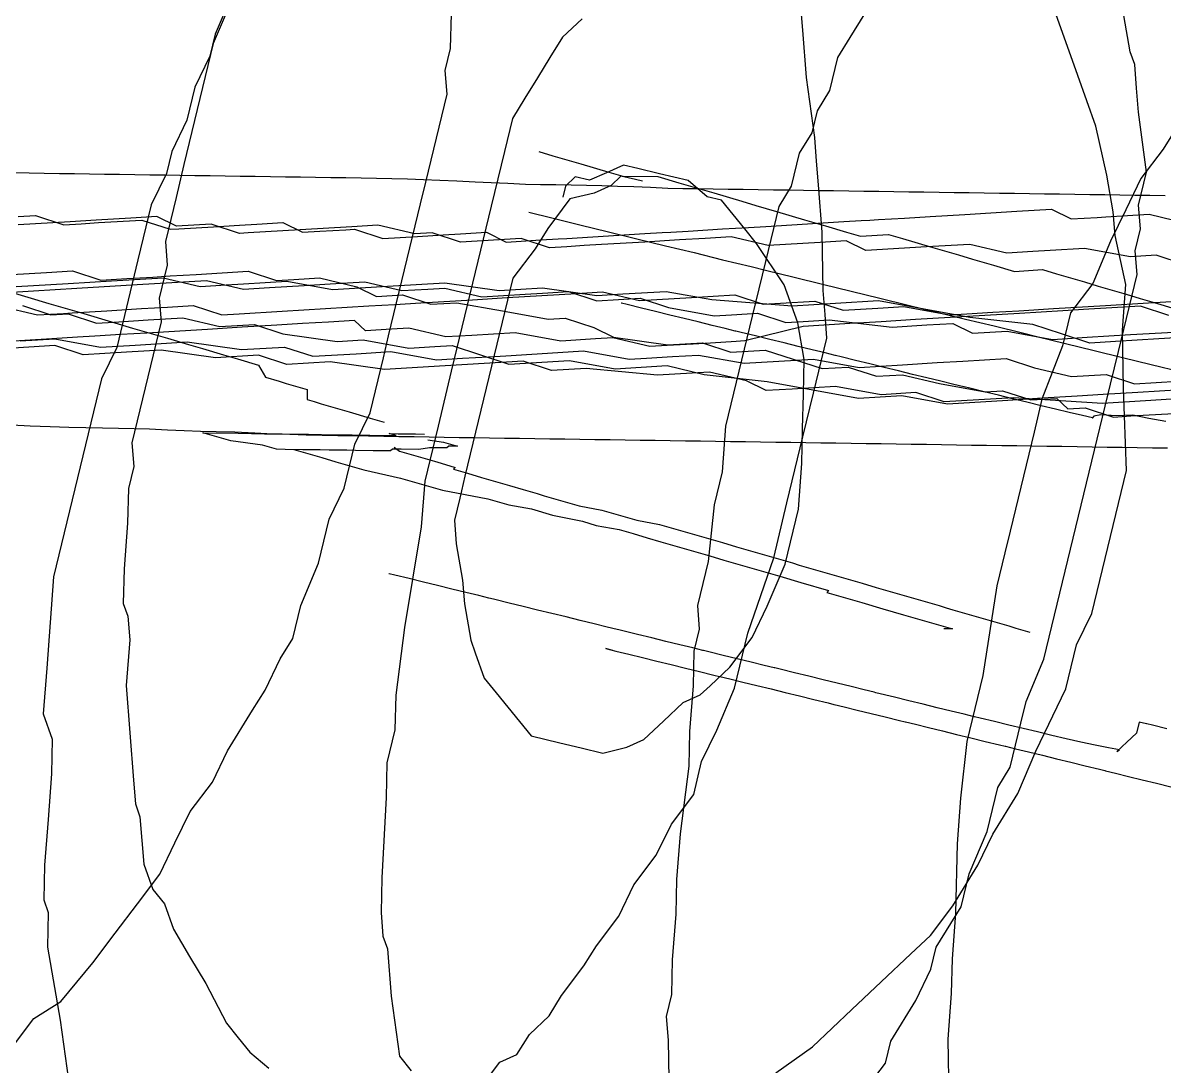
# Model space of a CAD drawing. Extents: x -228 to 716, y 164 to 702.
# Drawn here: x 133.4 to 234.3, y 464.4 to 556.6 of the extents above; entities that cross this region are included whole.
import ezdxf

# ---------------------------------------------------------------- set-up
doc = ezdxf.new("R2010")
doc.units = 0

msp = doc.modelspace()

# ---------------------------------------------------------------- linework, layer by layer
at = {"layer": '1', "color": 252}
for points in [[(151.946, 559.372, -226.471), (150.371, 555.638, -225.724), (149.902, 553.691, -225.729), (148.563, 550.928, -224.977), (147.858, 548.013, -224.987), (146.518, 545.247, -224.237), (146.048, 543.304, -224.242), (144.707, 540.54, -223.492), (143.531, 535.68, -223.506), (141.652, 527.902, -223.528), (140.313, 525.138, -222.777), (139.841, 523.194, -222.783), (139.374, 521.25, -222.789), (138.901, 519.308, -222.796), (138.197, 516.391, -222.802), (136.784, 510.558, -222.82), (136.08, 507.644, -222.828), (136.08, 507.644, -222.828), (135.775, 503.602, -223.597), (135.467, 499.566, -224.368), (135.161, 495.526, -225.136), (135.96, 493.278, -226.659), (135.888, 490.211, -227.426), (135.581, 486.173, -228.195), (135.276, 482.131, -228.964), (135.203, 479.065, -229.732), (135.602, 477.944, -230.494), (135.532, 474.874, -231.259), (136.657, 468.439, -234.308), (137.384, 463.125, -236.598)], [(199.935, 463.763, -354.541), (203.175, 466.075, -357.564), (206.651, 469.358, -360.589), (209.259, 471.82, -362.854), (211.866, 474.283, -365.12), (213.604, 475.927, -366.632), (215.578, 478.538, -368.14), (217.788, 482.123, -369.647), (219.127, 484.887, -370.399), (221.337, 488.475, -371.905), (222.909, 492.212, -372.65), (225.588, 497.74, -374.15), (226.527, 501.628, -374.138), (227.869, 504.394, -374.889), (229.044, 509.253, -374.874), (229.984, 513.142, -374.864), (230.925, 517.029, -374.854), (230.669, 524.286, -372.558), (230.575, 529.448, -371.029), (230.884, 533.487, -370.259), (229.922, 537.827, -367.974), (229.757, 539.924, -367.208), (229.196, 543.143, -365.684), (228.231, 547.487, -363.397), (226.637, 551.977, -360.353), (225.439, 555.347, -358.07), (223.843, 559.84, -355.027)], [(151.764, 558.524, -273.928), (150.188, 554.788, -273.182), (149.481, 551.872, -273.189), (148.777, 548.956, -273.199), (147.602, 544.095, -273.211), (146.898, 541.18, -273.222), (146.426, 539.237, -273.226), (145.956, 537.292, -273.23), (146.12, 535.197, -273.995), (145.415, 532.281, -274.002), (145.579, 530.185, -274.767), (144.637, 526.299, -274.778), (143.933, 523.383, -274.787), (143.463, 521.438, -274.793), (142.992, 519.495, -274.798), (143.154, 517.4, -275.561), (142.685, 515.456, -275.567), (142.615, 512.387, -276.332), (142.307, 508.348, -277.102), (142.237, 505.282, -277.87), (142.636, 504.157, -278.632), (142.801, 502.062, -279.394), (142.493, 498.024, -280.166), (142.821, 493.831, -281.693), (143.148, 489.643, -283.22), (143.314, 487.545, -283.986), (143.713, 486.422, -284.744), (144.04, 482.233, -286.272), (144.838, 479.988, -287.796), (145.872, 478.713, -289.314), (146.668, 476.466, -290.835), (148.102, 474.068, -293.118), (149.533, 471.669, -295.398), (151.364, 468.149, -298.441), (152.397, 466.876, -299.959), (153.431, 465.6, -301.479), (155.098, 464.174, -303.756)], [(173.567, 462.095, -419.771), (175.539, 464.712, -421.279), (177.044, 465.379, -422.793), (178.148, 467.172, -423.545), (179.889, 468.812, -425.056), (180.993, 470.607, -425.809), (182.965, 473.219, -427.321), (184.07, 475.013, -428.071), (186.042, 477.627, -429.579), (187.381, 480.39, -430.329), (189.355, 483.004, -431.84), (190.696, 485.769, -432.588), (192.668, 488.384, -434.097), (193.374, 491.3, -434.088), (194.711, 494.063, -434.838), (196.288, 497.801, -435.586), (196.758, 499.745, -435.58), (197.463, 502.659, -435.571), (199.742, 509.312, -436.311), (200.919, 514.172, -436.297), (201.625, 517.089, -436.289), (201.625, 517.089, -436.289), (202.329, 520.007, -436.282), (203.27, 523.891, -436.27), (203.976, 526.81, -436.261), (204.444, 528.753, -436.255), (204.282, 530.847, -435.492), (204.116, 532.943, -434.73), (204.027, 538.105, -433.195), (203.695, 542.295, -431.671), (203.533, 544.392, -430.905), (203.37, 546.487, -430.141), (202.642, 551.801, -427.852), (202.316, 555.99, -426.326), (202.149, 558.087, -425.561)], [(208.697, 558.927, -193.436), (206.489, 555.343, -191.931), (205.383, 553.55, -191.178), (204.679, 550.633, -191.186), (203.573, 548.84, -190.434), (203.103, 546.897, -190.439), (202.001, 545.105, -189.687), (201.294, 542.187, -189.696), (200.191, 540.395, -188.94), (199.486, 537.479, -188.951), (199.016, 535.535, -188.956), (197.841, 530.677, -188.969), (197.37, 528.731, -188.975), (196.896, 526.787, -188.981), (195.958, 522.898, -188.992), (195.487, 520.956, -188.997), (195.181, 516.915, -189.767), (194.474, 513.999, -189.775), (193.935, 508.989, -190.548), (192.994, 505.102, -190.558), (193.158, 503.005, -191.322), (192.688, 501.062, -191.328), (192.617, 497.995, -192.094), (192.311, 493.955, -192.864), (192.237, 490.889, -193.63), (191.461, 484.906, -194.404), (191.156, 480.866, -195.176), (191.083, 477.799, -195.941), (190.778, 473.762, -196.711), (190.707, 470.693, -197.478), (190.237, 468.748, -197.483), (190.402, 466.655, -198.247), (190.495, 461.49, -199.776)], [(132.356, 465.958, -443.129), (134.33, 468.572, -444.639), (136.703, 470.063, -446.909), (139.544, 473.496, -449.172), (141.518, 476.11, -450.681), (143.493, 478.723, -452.191), (145.466, 481.337, -453.698), (146.807, 484.101, -454.449), (148.143, 486.867, -455.198), (150.117, 489.479, -456.706), (151.457, 492.244, -457.457), (153.666, 495.831, -458.961), (154.77, 497.621, -459.714), (156.109, 500.388, -460.463), (157.213, 502.182, -461.215), (157.92, 505.097, -461.208), (159.492, 508.832, -461.957), (160.434, 512.723, -461.945), (161.774, 515.489, -462.696), (162.713, 519.375, -462.682), (164.053, 522.141, -463.432), (164.523, 524.083, -463.428), (165.23, 526.999, -463.42), (165.7, 528.945, -463.415), (166.17, 530.887, -463.41), (166.64, 532.831, -463.404), (167.343, 535.747, -463.397), (167.814, 537.691, -463.39), (168.518, 540.607, -463.381), (168.99, 542.552, -463.376), (169.696, 545.468, -463.367), (170.872, 550.328, -463.353), (170.707, 552.424, -462.59), (171.176, 554.367, -462.583), (171.248, 557.434, -461.818)], [(207.664, 462.017, -397.844), (209.633, 464.632, -399.35), (210.105, 466.577, -399.345), (212.311, 470.162, -400.851), (213.65, 472.926, -401.601), (214.121, 474.872, -401.596), (216.332, 478.455, -403.102), (217.037, 481.372, -403.093), (218.613, 485.107, -403.84), (219.551, 488.997, -403.83), (220.657, 490.788, -404.583), (221.595, 494.678, -404.573), (222.067, 496.62, -404.564), (223.641, 500.355, -405.313), (224.346, 503.273, -405.304), (225.286, 507.163, -405.292), (225.757, 509.106, -405.286), (226.461, 512.022, -405.277), (227.634, 516.883, -405.265), (228.342, 519.798, -405.256), (229.049, 522.714, -405.248), (229.52, 524.659, -405.243), (230.226, 527.572, -405.235), (230.695, 529.517, -405.229), (231.165, 531.461, -405.226), (231.872, 534.377, -405.216), (231.705, 536.471, -404.451), (232.176, 538.416, -404.445), (232.012, 540.51, -403.682), (232.717, 543.427, -403.674), (231.989, 548.741, -401.384), (231.827, 550.836, -400.622), (231.662, 552.933, -399.857), (231.263, 554.056, -399.094), (230.701, 557.272, -397.571)], [(182.803, 556.99, -204.15), (181.066, 555.347, -202.64), (179.961, 553.553, -201.887), (178.857, 551.762, -201.135), (177.754, 549.971, -200.381), (176.648, 548.18, -199.628), (176.413, 547.207, -199.63), (175.944, 545.263, -199.636), (174.767, 540.403, -199.651), (174.062, 537.487, -199.657), (173.358, 534.569, -199.667), (172.652, 531.653, -199.675), (171.945, 528.738, -199.682), (171.24, 525.822, -199.69), (170.065, 520.963, -199.705), (169.359, 518.044, -199.715), (168.889, 516.101, -199.72), (168.584, 512.064, -200.49), (167.102, 503.163, -201.273), (166.326, 497.181, -202.046), (166.253, 494.113, -202.813), (166.017, 493.14, -202.816), (165.549, 491.198, -202.823), (165.477, 488.131, -203.59), (165.099, 481.024, -205.126), (165.027, 477.958, -205.893), (165.191, 475.862, -206.655), (165.589, 474.738, -207.416), (165.919, 470.548, -208.944), (166.646, 465.234, -211.234), (167.679, 463.96, -212.753)], [(235.285, 547.261, -160.968), (234.18, 545.469, -160.215), (232.208, 542.852, -158.706), (230.869, 540.09, -157.954), (229.526, 537.323, -157.207), (227.953, 533.587, -156.457), (225.98, 530.972, -154.95), (225.746, 530.003, -154.954), (225.272, 528.059, -154.959), (223.466, 523.347, -154.214), (222.759, 520.432, -154.221), (222.052, 517.517, -154.231), (221.112, 513.63, -154.243), (220.644, 511.685, -154.247), (220.171, 509.742, -154.253), (219.467, 506.824, -154.262), (218.221, 498.899, -155.041), (217.28, 495.009, -155.052), (216.81, 493.064, -155.057), (216.269, 488.055, -155.831), (215.962, 484.015, -156.599), (215.819, 477.883, -158.134), (215.514, 473.841, -158.903), (215.443, 470.772, -159.67), (215.136, 466.736, -160.438), (215.23, 461.572, -161.968)], [(178.986, 545.241, 64.8591), (178.986, 545.241, 64.8591), (178.986, 545.241, 64.8591), (178.986, 545.241, 64.8591), (178.986, 545.241, 64.8591), (180.222, 544.878, 63.3297), (181.458, 544.513, 61.8), (182.694, 544.15, 60.2703), (185.166, 543.422, 57.2113), (186.402, 543.059, 55.6813), (189.498, 543.036, 52.9587), (191.352, 542.489, 50.6644), (193.207, 541.944, 48.3703), (194.442, 541.58, 46.8406), (196.914, 540.852, 43.781), (198.151, 540.487, 42.2518), (200.005, 539.942, 39.9574), (202.477, 539.213, 36.8982), (204.331, 538.668, 34.6034), (206.185, 538.122, 32.3094), (207.421, 537.759, 30.7795), (209.899, 537.918, 28.8217), (211.135, 537.554, 27.292), (213.607, 536.826, 24.2327), (214.844, 536.461, 22.7034), (216.08, 536.098, 21.1736), (217.316, 535.733, 19.6439), (219.17, 535.187, 17.3494), (221.024, 534.641, 15.0549), (223.502, 534.802, 13.0966), (224.738, 534.438, 11.5671), (225.356, 534.256, 10.8024), (227.21, 533.709, 8.508), (228.446, 533.346, 6.9786), (229.682, 532.983, 5.4489), (230.918, 532.618, 3.9194), (232.154, 532.254, 2.39), (233.39, 531.891, 0.8603), (235.245, 531.345, -1.4343)], [(188.143, 542.613, -306.272), (187.51, 542.765, -305.514), (187.51, 542.765, -305.514), (186.878, 542.915, -304.755), (186.24, 543.068, -303.996), (185.373, 542.245, -303.24), (183.87, 541.578, -301.727), (181.733, 541.059, -299.455), (179.76, 538.445, -297.946), (178.656, 536.652, -297.194), (176.681, 534.038, -295.686), (175.977, 531.123, -295.693), (175.506, 529.178, -295.698), (175.037, 527.235, -295.704), (174.331, 524.321, -295.714), (173.625, 521.404, -295.722), (172.448, 516.543, -295.732), (171.978, 514.6, -295.741), (171.508, 512.657, -295.746), (171.674, 510.559, -296.508), (172.237, 507.341, -298.036), (172.399, 505.246, -298.799), (172.961, 502.029, -300.324), (173.363, 500.905, -301.085), (174.157, 498.658, -302.607), (175.192, 497.385, -304.127), (177.258, 494.836, -307.165), (178.291, 493.562, -308.685), (180.828, 492.956, -311.72), (182.733, 492.503, -313.994), (184.632, 492.05, -316.268), (186.77, 492.566, -318.542), (188.272, 493.238, -320.054), (190.013, 494.879, -321.566), (191.749, 496.518, -323.078), (193.254, 497.188, -324.593), (194.124, 498.008, -325.349), (195.861, 499.652, -326.857), (197.836, 502.264, -328.365), (199.173, 505.028, -329.115), (200.748, 508.766, -329.863), (201.219, 510.71, -329.858), (201.926, 513.626, -329.851), (202.229, 517.667, -329.082), (202.3, 520.733, -328.314), (202.372, 523.8, -327.547), (202.444, 526.867, -326.78), (201.883, 530.087, -325.257), (200.682, 533.455, -322.972), (198.218, 537.126, -319.173), (197.187, 538.404, -317.654), (195.119, 540.951, -314.613), (193.85, 541.253, -313.098), (192.184, 542.677, -310.819), (190.917, 542.98, -309.303), (189.648, 543.283, -307.787), (187.744, 543.735, -305.511), (186.476, 544.037, -303.994), (184.974, 543.369, -302.48), (183.471, 542.7, -300.967), (182.202, 543.005, -299.449), (181.332, 542.183, -298.695), (181.332, 542.183, -298.695), (181.332, 542.183, -298.695), (181.098, 541.211, -298.695), (181.098, 541.211, -298.695), (181.098, 541.211, -298.695), (181.098, 541.211, -298.695), (181.098, 541.211, -298.695), (181.098, 541.211, -298.695), (181.098, 541.211, -298.695), (181.098, 541.211, -298.695), (181.098, 541.211, -298.695), (181.098, 541.211, -298.695), (181.098, 541.211, -298.695), (181.098, 541.211, -298.695), (181.098, 541.211, -298.695), (181.098, 541.211, -298.695), (181.098, 541.211, -298.695), (181.098, 541.211, -298.695), (181.098, 541.211, -298.695)], [(234.346, 541.324, 108.77), (233.014, 541.344, 107.69), (231.682, 541.362, 106.612), (230.35, 541.384, 105.533), (229.019, 541.403, 104.454), (227.686, 541.424, 103.375), (226.356, 541.443, 102.297), (225.023, 541.463, 101.219), (223.69, 541.482, 100.138), (222.359, 541.502, 99.0602), (222.359, 541.502, 99.0602), (221.026, 541.521, 97.9799), (219.694, 541.542, 96.901), (218.363, 541.562, 95.8238), (217.03, 541.582, 94.7432), (215.698, 541.602, 93.6644), (214.366, 541.622, 92.5868), (213.032, 541.641, 91.5073), (211.702, 541.661, 90.4288), (210.369, 541.681, 89.3481), (209.037, 541.701, 88.2697), (207.706, 541.722, 87.1905), (206.374, 541.74, 86.1133), (205.043, 541.761, 85.0339), (203.709, 541.78, 83.9546), (202.377, 541.799, 82.8746), (201.045, 541.821, 81.7964), (199.713, 541.84, 80.7166), (198.381, 541.859, 79.6393), (197.049, 541.88, 78.5588), (195.717, 541.9, 77.4794), (194.385, 541.919, 76.4009), (193.052, 541.94, 75.3218), (191.721, 541.958, 74.2448), (190.388, 541.978, 73.1638), (188.839, 542.061, 72.354), (187.368, 542.122, 71.4493), (185.944, 542.168, 70.4842), (184.554, 542.205, 69.4786), (183.182, 542.237, 68.4463), (181.825, 542.262, 67.3981), (180.477, 542.287, 66.3403), (179.134, 542.31, 65.2739), (177.795, 542.333, 64.2026), (176.242, 542.417, 63.3987), (174.768, 542.477, 62.496), (173.344, 542.525, 61.5335), (171.734, 542.625, 60.7974), (170.223, 542.697, 59.9418), (168.772, 542.752, 59.0079), (167.364, 542.793, 58.0224), (165.984, 542.826, 57.0058), (164.619, 542.856, 55.9671), (163.265, 542.883, 54.9139), (161.919, 542.906, 53.8511), (160.58, 542.929, 52.7839), (159.241, 542.951, 51.7119), (157.906, 542.97, 50.638), (156.571, 542.992, 49.5607), (155.238, 543.011, 48.4841), (153.905, 543.032, 47.4071), (152.571, 543.051, 46.3272), (151.239, 543.071, 45.2492), (149.907, 543.091, 44.1718), (148.575, 543.111, 43.0921), (147.242, 543.131, 42.0126), (145.91, 543.152, 40.9347), (144.579, 543.171, 39.8566), (143.246, 543.192, 38.7772), (141.914, 543.211, 37.6991), (140.582, 543.23, 36.6179), (139.249, 543.249, 35.5411), (137.918, 543.271, 34.4622), (136.586, 543.289, 33.3827), (135.254, 543.309, 32.3042), (133.921, 543.329, 31.2237), (132.59, 543.349, 30.1451)], [(132.953, 539.502, 12.7346), (134.485, 539.596, 14.0188), (136.992, 538.773, 15.7612), (138.523, 538.867, 17.0459), (140.052, 538.959, 18.3303), (143.878, 539.19, 21.5407), (146.386, 538.368, 23.2835), (147.151, 538.415, 23.9259), (148.681, 538.507, 25.2101), (150.213, 538.601, 26.4953), (152.508, 538.737, 28.4219), (154.039, 538.829, 29.7061), (156.333, 538.969, 31.6331), (158.076, 538.101, 32.7316), (159.606, 538.194, 34.0176), (161.902, 538.332, 35.9446), (162.667, 538.378, 36.5854), (165.175, 537.556, 38.3286), (168.236, 537.741, 40.8976), (170.532, 537.88, 42.8239), (172.062, 537.972, 44.1089), (174.357, 538.111, 46.0353), (176.099, 537.244, 47.1346), (179.161, 537.429, 49.7043), (180.691, 537.521, 50.9889), (181.456, 537.566, 51.6307), (183.751, 537.705, 53.5572), (186.047, 537.845, 55.4842), (188.342, 537.983, 57.4104), (189.873, 538.075, 58.6952), (190.637, 538.122, 59.3373), (192.167, 538.214, 60.6214), (195.228, 538.397, 63.1901), (197.524, 538.537, 65.1167), (199.054, 538.629, 66.4008), (203.645, 538.906, 70.2543), (205.941, 539.046, 72.1812), (207.471, 539.137, 73.4651), (208.235, 539.183, 74.1086), (209.001, 539.23, 74.7498), (211.297, 539.367, 76.6763), (213.593, 539.505, 78.6034), (213.593, 539.505, 78.6034), (216.653, 539.69, 81.1718), (218.948, 539.83, 83.0991), (221.244, 539.969, 85.0248), (222.775, 540.06, 86.3099), (224.305, 540.152, 87.5944), (226.047, 539.285, 88.6941), (228.342, 539.424, 90.6211), (229.108, 539.469, 91.2636), (232.933, 539.702, 94.4742), (236.206, 538.925, 96.8584)], [(236.08, 535.264, 72.3585), (233.572, 536.085, 70.6166), (231.277, 535.947, 68.6893), (227.238, 536.675, 65.663), (224.178, 536.49, 63.0942), (222.647, 536.399, 61.8101), (220.352, 536.26, 59.8835), (217.078, 537.035, 57.4983), (213.253, 536.804, 54.2873), (207.896, 536.481, 49.7913), (206.154, 537.347, 48.6916), (203.858, 537.21, 46.7645), (199.268, 536.933, 42.9125), (195.994, 537.708, 40.527), (193.699, 537.57, 38.6015), (191.403, 537.431, 36.6743), (188.343, 537.245, 34.1055), (184.517, 537.016, 30.8946), (182.987, 536.923, 29.6107), (181.457, 536.831, 28.3255), (179.926, 536.738, 27.0408), (177.418, 537.56, 25.2985), (172.061, 537.236, 20.8033), (169.554, 538.057, 19.0605), (168.023, 537.965, 17.7765), (164.751, 538.741, 15.392), (162.455, 538.601, 13.4648), (157.864, 538.325, 9.612), (154.804, 538.14, 7.0431), (153.274, 538.048, 5.7588), (152.508, 538.002, 5.1166), (150, 538.822, 3.3738), (146.94, 538.638, 0.8052), (145.197, 539.506, -0.295), (142.902, 539.367, -2.2208), (139.841, 539.182, -4.7902), (137.545, 539.044, -6.7171), (136.015, 538.951, -8.002), (134.484, 538.858, -9.2861), (132.954, 538.767, -10.5705)], [(178.092, 539.873, -295.669), (180.125, 539.375, -293.869), (182.606, 538.769, -291.674), (185.127, 538.15, -289.441), (187.654, 537.535, -287.209), (190.18, 536.917, -284.971), (192.705, 536.303, -282.737), (195.231, 535.682, -280.503), (197.759, 535.065, -278.267), (199.018, 534.758, -277.15), (201.547, 534.139, -274.914), (204.07, 533.521, -272.68), (206.597, 532.905, -270.445), (209.123, 532.287, -268.207), (211.647, 531.667, -265.973), (214.177, 531.053, -263.741), (216.699, 530.434, -261.504), (219.228, 529.817, -259.268), (221.751, 529.201, -257.035), (223.015, 528.891, -255.917), (225.541, 528.274, -253.681), (228.068, 527.657, -251.446), (230.592, 527.039, -249.212), (233.119, 526.42, -246.979), (235.802, 525.766, -244.602)], [(130.466, 532.692, -63.2267), (134.292, 532.926, -60.0156), (138.117, 533.155, -56.8049), (143.473, 533.478, -52.3091), (146.534, 533.664, -49.7394), (148.065, 533.755, -48.4557), (149.595, 533.848, -47.1722), (152.868, 533.073, -44.7868), (155.163, 533.211, -42.8605), (158.224, 533.397, -40.2918), (160.52, 533.534, -38.3651), (163.58, 533.719, -35.7962), (166.853, 532.943, -33.4111), (169.149, 533.082, -31.4853), (170.679, 533.175, -30.2003), (173.952, 532.4, -27.8159), (177.777, 532.63, -24.6048), (179.308, 532.723, -23.3201), (181.603, 532.861, -21.3935), (184.112, 532.041, -19.6511), (187.937, 532.272, -16.4413), (190.445, 531.45, -14.6984), (194.484, 530.721, -11.6713), (196.014, 530.813, -10.3867), (198.31, 530.952, -8.4594), (200.817, 530.131, -6.717), (202.348, 530.224, -5.4332), (204.642, 530.362, -3.5057), (210.212, 529.725, 0.8044), (213.273, 529.91, 3.3731), (215.568, 530.048, 5.3003), (217.311, 529.18, 6.4005), (220.372, 529.365, 8.9689), (224.409, 528.636, 11.9967), (227.47, 528.822, 14.5647), (231.295, 529.052, 17.7764), (235.121, 529.283, 20.9863)], [(132.393, 534.37, -118.586), (135.454, 534.554, -116.019), (137.749, 534.692, -114.092), (140.257, 533.872, -112.349), (142.553, 534.009, -110.422), (144.849, 534.148, -108.496), (146.378, 534.241, -107.212), (148.673, 534.379, -105.285), (153.264, 534.655, -101.431), (155.773, 533.836, -99.6894), (157.303, 533.929, -98.405), (159.598, 534.066, -96.4783), (162.871, 533.291, -94.0935), (164.614, 532.424, -92.9939), (166.91, 532.562, -91.0666), (169.418, 531.742, -89.3232), (171.713, 531.879, -87.3971), (175.752, 531.15, -84.3711), (179.79, 530.423, -81.3439), (181.32, 530.515, -80.0599), (183.828, 529.693, -78.3172), (185.571, 528.826, -77.2172), (190.375, 528.143, -73.5483), (193.435, 528.328, -70.979), (195.943, 527.507, -69.2373), (197.474, 527.599, -67.9524), (199.004, 527.692, -66.6688), (204.019, 526.05, -63.183), (206.315, 526.187, -61.2561), (208.824, 525.367, -59.5141), (211.118, 525.506, -57.5873), (214.392, 524.73, -55.2032), (218.43, 524.002, -52.1762), (219.96, 524.094, -50.8924), (222.469, 523.273, -49.1494), (224.764, 523.41, -47.2225), (225.741, 522.496, -46.7642), (227.272, 522.589, -45.4802), (229.78, 521.768, -43.7376), (231.309, 521.86, -42.4529), (235.137, 522.092, -39.2432)], [(239.161, 528.996, 37.9955), (233.805, 528.673, 33.5001), (229.979, 528.442, 30.2886), (227.684, 528.304, 28.3622), (225.176, 529.125, 26.6194), (222.668, 529.947, 24.8776), (217.099, 530.582, 20.5664), (213.06, 531.312, 17.5396), (209.022, 532.04, 14.5118), (205.197, 531.81, 11.3014), (201.371, 531.579, 8.0907), (194.271, 532.122, 2.4949), (190.234, 532.852, -0.5327), (186.408, 532.621, -3.743), (184.112, 532.481, -5.6704), (179.309, 533.166, -9.3386), (175.483, 532.935, -12.5498), (170.68, 533.618, -16.2192), (166.089, 533.34, -20.0719), (160.733, 533.017, -24.567), (156.694, 533.746, -27.5939), (152.869, 533.514, -30.8064), (151.339, 533.422, -32.0902), (149.043, 533.284, -34.0162), (145.77, 534.059, -36.4011), (141.18, 533.783, -40.255), (137.353, 533.552, -43.4656), (132.764, 533.274, -47.3184)], [(131.317, 533.094, -74.0688), (133.789, 532.365, -77.1276), (135.643, 531.82, -79.4227), (137.497, 531.274, -81.7169), (138.733, 530.911, -83.2466), (141.205, 530.183, -86.3054), (143.06, 529.636, -88.6), (144.914, 529.09, -90.8944), (146.15, 528.727, -92.4242), (148.004, 528.181, -94.7188), (149.24, 527.817, -96.2478), (151.094, 527.271, -98.5426), (152.33, 526.907, -100.072), (154.184, 526.36, -102.367), (154.797, 525.291, -104.232), (156.032, 524.928, -105.762), (156.651, 524.745, -106.526), (157.887, 524.381, -108.056), (158.505, 524.199, -108.821), (158.499, 523.31, -109.921), (159.117, 523.129, -110.687), (159.736, 522.948, -111.452), (160.353, 522.766, -112.216), (160.972, 522.583, -112.981), (162.208, 522.22, -114.511), (164.062, 521.673, -116.805), (165.298, 521.308, -118.334), (165.298, 521.308, -118.334), (165.298, 521.308, -118.334), (165.298, 521.308, -118.334), (165.298, 521.308, -118.334)], [(131.383, 531.57, -23.7528), (134.656, 530.796, -21.3676), (136.951, 530.934, -19.4418), (137.717, 530.98, -18.7997), (140.777, 531.165, -16.2305), (143.838, 531.351, -13.6621), (146.133, 531.488, -11.7345), (148.429, 531.627, -9.8084), (150.937, 530.806, -8.0665), (152.468, 530.899, -6.7817), (156.293, 531.129, -3.5705), (160.119, 531.359, -0.3595), (163.945, 531.59, 2.8514), (166.24, 531.728, 4.7779), (168.536, 531.866, 6.7049), (170.065, 531.959, 7.9898), (171.596, 532.052, 9.2739), (173.126, 532.144, 10.5582), (176.187, 532.329, 13.1273), (179.248, 532.515, 15.6951), (182.308, 532.697, 18.2641), (184.604, 532.838, 20.1917), (187.877, 532.062, 22.5759), (189.407, 532.154, 23.8601), (192.467, 532.339, 26.4298), (196.294, 532.569, 29.6402), (198.801, 531.749, 31.3823), (200.332, 531.842, 32.6675), (203.392, 532.025, 35.2357), (205.9, 531.204, 36.979), (208.961, 531.389, 39.5475), (211.257, 531.528, 41.4737), (215.295, 530.798, 44.5003), (216.825, 530.891, 45.7849), (216.825, 530.891, 45.7849), (219.119, 531.029, 47.7123), (221.416, 531.168, 49.6387), (224.477, 531.352, 52.2077), (227.538, 531.538, 54.7759), (229.068, 531.63, 56.0605), (232.894, 531.86, 59.2711), (235.954, 532.046, 61.8405)], [(234.425, 521.381, -295.016), (232.925, 521.648, -295.853), (231.503, 521.928, -296.792), (230.054, 521.881, -297.796), (228.669, 521.957, -298.839), (228.048, 521.83, -299.196), (227.906, 521.658, -299.176), (227.931, 521.708, -299.192), (227.038, 521.907, -299.97), (225.882, 522.176, -300.984), (224.651, 522.47, -302.069), (223.396, 522.771, -303.177), (222.135, 523.077, -304.292), (220.869, 523.382, -305.405), (219.607, 523.69, -306.523), (218.341, 523.998, -307.64), (217.081, 524.306, -308.756), (216.587, 524.427, -309.194), (216.554, 524.432, -309.224), (215.659, 524.653, -310.013), (214.507, 524.934, -311.035), (213.275, 525.232, -312.121), (212.023, 525.541, -313.231), (210.765, 525.848, -314.348), (209.503, 526.157, -315.462), (208.239, 526.462, -316.582), (206.977, 526.774, -317.696), (205.711, 527.083, -318.815), (205.22, 527.204, -319.251), (205.177, 527.214, -319.29), (205.177, 527.214, -319.29), (205.177, 527.214, -319.29), (204.293, 527.431, -320.071), (203.143, 527.711, -321.089), (201.915, 528.011, -322.176), (200.662, 528.317, -323.284), (199.402, 528.625, -324.401), (198.142, 528.933, -325.516), (196.88, 529.242, -326.633), (196.386, 529.362, -327.068), (196.343, 529.373, -327.109), (196.343, 529.373, -327.109), (195.458, 529.59, -327.891), (194.309, 529.87, -328.909), (193.08, 530.171, -329.996), (191.826, 530.477, -331.106), (190.566, 530.785, -332.219), (189.306, 531.094, -333.336), (188.043, 531.403, -334.452), (186.78, 531.712, -335.569), (186.287, 531.831, -336.005), (186.243, 531.841, -336.046), (186.243, 531.841, -336.046), (186.243, 531.841, -336.046)], [(234.695, 530.76, 7.3741), (232.188, 531.582, 5.6318), (229.127, 531.396, 3.0625), (227.596, 531.304, 1.7792), (225.301, 531.165, -0.148), (221.475, 530.936, -3.3593), (216.884, 530.658, -7.212), (212.294, 530.38, -11.066), (209.233, 530.196, -13.6343), (207.703, 530.103, -14.9194), (206.937, 530.058, -15.5611), (202.346, 529.78, -19.4143), (197.203, 528.498, -24.095), (196.438, 528.452, -24.7371), (196.438, 528.452, -24.7371), (194.142, 528.313, -26.6636), (192.612, 528.221, -27.9479), (190.317, 528.081, -29.8743), (188.786, 527.991, -31.1583), (185.513, 528.765, -33.5434), (183.982, 528.672, -34.8269), (180.922, 528.488, -37.3962), (176.884, 529.217, -40.4234), (173.058, 528.986, -43.6346), (170.763, 528.847, -45.5605), (170.763, 528.847, -45.5605), (167.489, 529.622, -47.9461), (165.96, 529.53, -49.231), (163.664, 529.391, -51.1573), (163.664, 529.391, -51.1573), (162.686, 530.306, -51.6152), (160.391, 530.167, -53.5409), (158.096, 530.029, -55.4672), (155.8, 529.889, -57.3944), (152.739, 529.704, -59.9635), (149.678, 529.521, -62.5318), (144.323, 529.196, -67.0276), (142.027, 529.059, -68.9542), (139.732, 528.921, -70.8813), (138.201, 528.829, -72.1666), (135.907, 528.689, -74.0927), (132.08, 528.459, -77.3031)], [(133.312, 531.627, -130.384), (135.821, 530.807, -128.643), (137.35, 530.899, -127.358), (139.858, 530.078, -125.616), (141.388, 530.17, -124.33), (144.45, 530.356, -121.763), (147.509, 530.54, -119.194), (150.783, 529.766, -116.81), (153.843, 529.95, -114.24), (156.352, 529.128, -112.497), (161.154, 528.445, -108.829), (163.45, 528.584, -106.902), (167.488, 527.855, -103.876), (169.785, 527.993, -101.949), (171.314, 528.085, -100.664), (173.823, 527.264, -98.9214), (176.33, 526.444, -97.1796), (181.687, 526.766, -92.6835), (185.725, 526.038, -89.6565), (190.316, 526.316, -85.8047), (193.589, 525.54, -83.4186), (199.158, 524.902, -79.1085), (203.196, 524.176, -76.0817), (207.234, 523.446, -73.055), (211.06, 523.677, -69.8432), (215.098, 522.947, -66.8162), (220.454, 523.271, -62.3215), (223.514, 523.456, -59.7523), (226.575, 523.64, -57.1839), (228.87, 523.778, -55.2576), (231.932, 523.963, -52.6882), (235.757, 524.194, -49.4768)], [(234.926, 523.347, -29.7378), (232.629, 523.209, -31.6652), (228.803, 522.977, -34.876), (220.94, 523.475, -41.1141), (216.349, 523.199, -44.967), (214.819, 523.106, -46.252), (212.31, 523.929, -47.9945), (209.251, 523.743, -50.5621), (205.211, 524.472, -53.5894), (201.386, 524.241, -56.8005), (199.091, 524.102, -58.7278), (197.348, 524.969, -59.828), (194.074, 525.745, -62.2129), (189.484, 525.467, -66.066), (183.15, 526.059, -71.0197), (181.619, 525.967, -72.3036), (180.089, 525.873, -73.5881), (177.582, 526.694, -75.3313), (170.696, 526.28, -81.1113), (165.339, 525.956, -85.6051), (160.536, 526.638, -89.2748), (156.71, 526.408, -92.4858), (154.203, 527.229, -94.228), (150.376, 526.998, -97.4386), (145.573, 527.681, -101.108), (142.513, 527.497, -103.676), (138.687, 527.265, -106.888), (136.179, 528.087, -108.63), (131.587, 527.809, -112.484)], [(133.121, 528.492, -92.56), (136.182, 528.676, -89.9906), (140.22, 527.949, -86.9644), (143.281, 528.133, -84.3957), (147.872, 528.409, -80.5425), (152.675, 527.728, -76.8737), (156.501, 527.958, -73.662), (159.009, 527.136, -71.9201), (162.834, 527.368, -68.709), (165.895, 527.553, -66.1394), (169.933, 526.823, -63.1127), (172.228, 526.963, -61.1868), (174.524, 527.1, -59.26), (176.054, 527.192, -57.9764), (178.349, 527.332, -56.0487), (180.645, 527.469, -54.1227), (182.94, 527.609, -52.1954), (186.979, 526.88, -49.1695), (188.51, 526.971, -47.8846), (190.806, 527.109, -45.9573), (193.101, 527.249, -44.0301), (197.139, 526.521, -41.0036), (198.669, 526.612, -39.7198), (200.199, 526.704, -38.4359), (200.199, 526.704, -38.4359), (203.26, 526.888, -35.867), (207.298, 526.16, -32.8402), (211.124, 526.39, -29.6295), (214.185, 526.575, -27.0594), (216.481, 526.714, -25.1335), (220.306, 526.944, -21.9226), (222.813, 526.124, -20.1799), (226.087, 525.349, -17.795), (229.147, 525.534, -15.2263), (231.656, 524.711, -13.4838), (235.481, 524.943, -10.2728)], [(132.367, 521.089, -135.33), (133.99, 520.998, -134.511), (135.781, 520.929, -133.381), (137.412, 520.877, -132.267), (138.939, 520.834, -131.166), (140.398, 520.8, -130.074), (141.813, 520.773, -128.985), (143.198, 520.747, -127.901), (144.565, 520.722, -126.817), (146.136, 520.639, -126.005), (147.622, 520.576, -125.098), (149.056, 520.528, -124.131), (150.453, 520.492, -123.126), (152.099, 520.455, -121.874), (153.853, 520.364, -120.95), (155.457, 520.294, -119.972), (156.968, 520.245, -118.959), (158.415, 520.204, -117.923), (159.821, 520.171, -116.872), (161.204, 520.143, -115.811), (162.568, 520.119, -114.744), (163.919, 520.094, -113.672), (165.265, 520.072, -112.6), (166.605, 520.051, -111.522), (167.943, 520.031, -110.445), (169.279, 520.008, -109.368), (170.614, 519.989, -108.29), (171.947, 519.969, -107.213), (173.28, 519.95, -106.133), (174.612, 519.928, -105.054), (175.945, 519.91, -103.976), (177.277, 519.889, -102.896), (178.61, 519.87, -101.82), (179.941, 519.849, -100.739), (181.274, 519.83, -99.6605), (182.607, 519.81, -98.5806), (183.938, 519.791, -97.5011), (185.27, 519.77, -96.4232), (186.603, 519.751, -95.3431), (187.934, 519.729, -94.2652), (189.267, 519.711, -93.1872), (190.598, 519.692, -92.1076), (191.931, 519.673, -91.0287), (193.262, 519.651, -89.9488), (194.594, 519.631, -88.8708), (195.927, 519.612, -87.7926), (197.259, 519.592, -86.7127), (198.591, 519.573, -85.6342), (199.923, 519.553, -84.5549), (201.255, 519.532, -83.4766), (202.587, 519.512, -82.3965), (203.919, 519.493, -81.3183), (205.251, 519.474, -80.2389), (206.583, 519.453, -79.1594), (207.915, 519.433, -78.0809), (209.248, 519.413, -77.002), (210.58, 519.393, -75.9229), (211.912, 519.373, -74.8441), (213.244, 519.354, -73.7653), (214.575, 519.334, -72.6851), (215.908, 519.314, -71.6063), (217.241, 519.292, -70.5288), (218.572, 519.275, -69.4502), (219.904, 519.254, -68.3698), (221.236, 519.234, -67.2921), (221.236, 519.234, -67.2921), (222.568, 519.216, -66.2146), (223.9, 519.196, -65.1326), (225.231, 519.175, -64.0545), (226.563, 519.155, -62.9756), (227.896, 519.135, -61.898), (229.228, 519.115, -60.8172), (230.56, 519.096, -59.7381), (231.892, 519.075, -58.6604), (233.225, 519.055, -57.5804), (234.557, 519.037, -56.5015)], [(169.16, 519.739, -111.484), (170.555, 519.549, -111.621), (171.789, 519.188, -113.153), (171.789, 519.188, -113.153), (171.789, 519.188, -113.153), (171.789, 519.188, -113.153), (171.789, 519.188, -113.153), (171.789, 519.188, -113.153), (171.789, 519.188, -113.153), (171.789, 519.188, -113.153), (171.789, 519.188, -113.153), (171.013, 519.202, -113.782), (171.013, 519.202, -113.782), (170.855, 519.032, -115.177), (169.3, 519.056, -116.436), (168.363, 518.898, -118.46), (166.81, 518.922, -119.72), (166.032, 518.934, -120.349), (165.873, 518.765, -121.743), (164.319, 518.788, -123.003), (162.764, 518.811, -124.261), (161.988, 518.823, -124.891), (160.434, 518.847, -126.149), (159.658, 518.859, -126.779), (158.88, 518.868, -127.409), (158.88, 518.868, -127.409), (158.103, 518.879, -128.038), (158.103, 518.879, -128.038), (158.103, 518.879, -128.038), (156.548, 518.904, -129.296), (156.548, 518.904, -129.296), (156.548, 518.904, -129.296), (155.772, 518.915, -129.926), (155.772, 518.915, -129.926), (155.772, 518.915, -129.926), (155.153, 519.096, -129.16), (154.536, 519.276, -128.395), (151.748, 519.657, -128.121), (151.13, 519.837, -127.354), (150.512, 520.016, -126.59), (150.512, 520.016, -126.59), (149.276, 520.376, -125.058), (149.276, 520.376, -125.058), (149.276, 520.376, -125.058), (149.276, 520.376, -125.058), (149.276, 520.376, -125.058), (152.386, 520.33, -122.541), (154.715, 520.295, -120.651), (156.27, 520.271, -119.394), (158.601, 520.237, -117.506), (160.933, 520.203, -115.618), (160.933, 520.203, -115.618), (162.486, 520.179, -114.358), (164.04, 520.156, -113.099), (164.04, 520.156, -113.099), (164.818, 520.145, -112.471), (166.371, 520.121, -111.212), (165.755, 520.3, -110.446), (166.531, 520.291, -109.817), (168.084, 520.266, -108.557), (168.862, 520.255, -107.929), (168.862, 520.255, -107.929), (168.862, 520.255, -107.929), (168.862, 520.255, -107.929)], [(157.326, 518.892, -128.667), (157.326, 518.892, -128.667), (157.942, 518.713, -129.431), (159.796, 518.173, -131.729), (161.031, 517.815, -133.261), (163.502, 517.095, -136.325), (166.75, 516.363, -138.758), (167.984, 516.006, -140.288), (169.219, 515.646, -141.82), (170.454, 515.287, -143.351), (172.467, 514.916, -144.254), (174.478, 514.543, -145.157), (175.713, 514.183, -146.688), (176.331, 514.006, -147.452), (178.343, 513.634, -148.356), (180.196, 513.095, -150.653), (182.825, 512.546, -152.321), (184.06, 512.185, -153.853), (186.074, 511.814, -154.754), (187.308, 511.455, -156.285), (188.543, 511.095, -157.816), (189.779, 510.737, -159.347), (191.013, 510.376, -160.881), (192.248, 510.018, -162.412), (194.102, 509.478, -164.709), (195.336, 509.118, -166.24), (195.953, 508.939, -167.006), (197.188, 508.579, -168.536), (198.424, 508.22, -170.069), (200.276, 507.681, -172.366), (202.129, 507.142, -174.663), (204.6, 506.423, -177.727), (204.44, 506.256, -179.121), (205.675, 505.896, -180.653), (206.911, 505.537, -182.185), (207.53, 505.357, -182.95), (209.381, 504.818, -185.247), (211.234, 504.276, -187.544), (213.086, 503.739, -189.842), (213.086, 503.739, -189.842), (213.704, 503.559, -190.608), (214.322, 503.381, -191.373), (214.938, 503.199, -192.139), (215.556, 503.021, -192.905), (215.556, 503.021, -192.905), (214.779, 503.032, -193.534)], [(166.193, 519.1, -118.954), (166.193, 519.1, -118.954), (166.65, 518.754, -121.115), (167.886, 518.394, -122.645), (169.12, 518.034, -124.177), (169.738, 517.854, -124.942), (170.355, 517.674, -125.709), (171.591, 517.316, -127.24), (171.432, 517.148, -128.635), (172.666, 516.789, -130.167), (172.666, 516.789, -130.167), (173.902, 516.43, -131.697), (174.519, 516.249, -132.464), (176.371, 515.709, -134.762), (177.607, 515.35, -136.293), (178.842, 514.991, -137.824), (179.459, 514.811, -138.589), (180.694, 514.452, -140.121), (181.313, 514.272, -140.888), (181.93, 514.093, -141.653), (181.93, 514.093, -141.653), (182.548, 513.913, -142.417), (182.548, 513.913, -142.417), (184.559, 513.542, -143.321), (185.176, 513.363, -144.086), (186.412, 513.003, -145.617), (187.647, 512.645, -147.148), (189.659, 512.273, -148.051), (190.894, 511.914, -149.582), (191.513, 511.732, -150.349), (192.748, 511.374, -151.88), (193.982, 511.014, -153.413), (195.217, 510.657, -154.941), (196.452, 510.296, -156.474), (197.069, 510.117, -157.24), (198.304, 509.757, -158.772), (200.157, 509.218, -161.069), (200.776, 509.038, -161.835), (201.394, 508.859, -162.601), (202.01, 508.679, -163.366), (203.246, 508.321, -164.897), (203.863, 508.139, -165.663), (205.099, 507.779, -167.194), (206.333, 507.421, -168.727), (206.951, 507.241, -169.491), (207.568, 507.061, -170.258), (208.803, 506.703, -171.789), (209.42, 506.522, -172.556), (210.038, 506.344, -173.32), (211.272, 505.983, -174.852), (211.891, 505.804, -175.618), (213.126, 505.444, -177.15), (213.744, 505.266, -177.914), (214.363, 505.085, -178.681), (214.98, 504.906, -179.446), (215.597, 504.725, -180.212), (215.597, 504.725, -180.212), (216.832, 504.365, -181.744), (217.449, 504.187, -182.51), (217.449, 504.187, -182.51), (218.067, 504.006, -183.275), (218.067, 504.006, -183.275), (218.067, 504.006, -183.275), (218.685, 503.826, -184.04), (218.685, 503.826, -184.04), (218.685, 503.826, -184.04), (218.685, 503.826, -184.04), (219.302, 503.647, -184.807), (219.302, 503.647, -184.807), (219.92, 503.467, -185.573), (220.539, 503.288, -186.339), (220.539, 503.288, -186.339), (221.155, 503.108, -187.104), (221.772, 502.929, -187.869), (221.772, 502.929, -187.869), (221.772, 502.929, -187.869), (222.389, 502.749, -188.635), (222.389, 502.749, -188.635), (222.389, 502.749, -188.635), (222.389, 502.749, -188.635), (222.389, 502.749, -188.635), (222.389, 502.749, -188.635), (222.389, 502.749, -188.635)], [(234.494, 494.202, -249.954), (233.229, 494.511, -251.071), (232.737, 494.632, -251.506), (232.695, 494.641, -251.544), (232.062, 494.794, -250.787), (231.823, 493.822, -250.79), (231.823, 493.822, -250.79), (230.954, 493.001, -250.034), (230.954, 493.001, -250.034), (230.085, 492.182, -249.279), (230.085, 492.182, -249.279), (230.332, 492.344, -249.512), (229.36, 492.505, -250.212), (228.155, 492.748, -251.174), (226.892, 493.025, -252.228), (225.615, 493.314, -253.316), (224.338, 493.611, -254.417), (223.067, 493.913, -255.52), (221.796, 494.216, -256.634), (220.531, 494.523, -257.745), (219.264, 494.829, -258.862), (218.001, 495.134, -259.978), (217.507, 495.256, -260.411), (217.46, 495.265, -260.45), (217.46, 495.265, -260.45), (217.46, 495.265, -260.45), (217.46, 495.265, -260.45), (216.579, 495.48, -261.233), (215.428, 495.764, -262.249), (214.199, 496.063, -263.337), (212.946, 496.369, -264.446), (211.686, 496.678, -265.56), (210.424, 496.986, -266.674), (210.424, 496.986, -266.674), (208.783, 497.386, -268.129), (208.634, 497.422, -268.259), (208.624, 497.425, -268.269), (208.624, 497.425, -268.269), (208.624, 497.425, -268.269), (207.741, 497.642, -269.05), (206.592, 497.922, -270.068), (205.363, 498.223, -271.154), (204.11, 498.529, -272.262), (202.85, 498.837, -273.378), (201.588, 499.146, -274.496), (200.327, 499.454, -275.613), (199.834, 499.572, -276.049), (199.789, 499.584, -276.088), (199.789, 499.584, -276.088), (199.789, 499.584, -276.088), (199.79, 499.584, -276.088), (198.904, 499.8, -276.869), (197.755, 500.084, -277.886), (196.527, 500.382, -278.975), (195.275, 500.688, -280.082), (194.013, 500.996, -281.199), (193.524, 501.116, -281.632), (193.477, 501.128, -281.67), (193.477, 501.128, -281.67), (193.477, 501.128, -281.67), (193.477, 501.128, -281.67), (193.477, 501.129, -281.67), (192.593, 501.345, -282.452), (191.446, 501.623, -283.469), (190.217, 501.927, -284.557), (188.964, 502.232, -285.666), (187.705, 502.54, -286.781), (187.705, 502.54, -286.781), (186.064, 502.941, -288.231), (185.917, 502.976, -288.363), (185.907, 502.978, -288.373), (185.907, 502.978, -288.373), (185.907, 502.978, -288.373), (185.907, 502.978, -288.373), (185.907, 502.978, -288.373), (185.022, 503.196, -289.154), (183.873, 503.474, -290.171), (182.644, 503.775, -291.258), (181.391, 504.083, -292.366), (180.132, 504.391, -293.482), (178.869, 504.699, -294.6), (177.606, 505.007, -295.716), (176.345, 505.317, -296.833), (175.081, 505.625, -297.95), (174.7, 505.718, -298.285), (174.554, 505.755, -298.415), (174.545, 505.756, -298.426), (174.545, 505.756, -298.426), (174.545, 505.756, -298.426), (174.545, 505.756, -298.426), (174.545, 505.756, -298.426), (174.545, 505.756, -298.426), (174.545, 505.755, -298.426), (173.661, 505.97, -299.207), (172.512, 506.252, -300.224), (171.282, 506.553, -301.312), (170.03, 506.858, -302.42), (168.771, 507.166, -303.535), (167.507, 507.476, -304.65), (166.245, 507.784, -305.769), (165.753, 507.905, -306.205), (165.708, 507.917, -306.245), (165.708, 507.917, -306.245), (165.708, 507.917, -306.245), (165.708, 507.917, -306.245), (165.708, 507.917, -306.245), (165.708, 507.917, -306.245), (165.708, 507.917, -306.245), (165.708, 507.917, -306.245), (165.708, 507.917, -306.245)], [(185.53, 501.132, -330.517), (184.896, 501.285, -329.759), (184.896, 501.285, -329.759), (184.896, 501.285, -329.759), (184.896, 501.285, -329.759), (184.896, 501.285, -329.759), (184.896, 501.285, -329.759), (184.896, 501.285, -329.759), (184.896, 501.285, -329.759), (184.896, 501.285, -329.759), (184.896, 501.285, -329.759), (184.896, 501.285, -329.759), (184.896, 501.285, -329.759), (184.896, 501.285, -329.759), (184.896, 501.285, -329.759), (184.896, 501.285, -329.759), (184.896, 501.285, -329.759), (184.896, 501.285, -329.759), (184.896, 501.285, -329.759), (184.896, 501.285, -329.759), (184.896, 501.285, -329.759), (184.896, 501.284, -329.759), (185.78, 501.067, -328.975), (186.928, 500.786, -327.958), (188.155, 500.487, -326.87), (189.411, 500.18, -325.764), (190.671, 499.872, -324.649), (191.932, 499.562, -323.533), (193.195, 499.255, -322.416), (194.456, 498.945, -321.297), (194.948, 498.824, -320.862), (194.994, 498.814, -320.822), (194.994, 498.814, -320.822), (194.994, 498.814, -320.822), (194.994, 498.814, -320.822), (195.877, 498.599, -320.042), (197.027, 498.317, -319.023), (198.257, 498.018, -317.935), (199.507, 497.714, -316.828), (200.769, 497.403, -315.712), (202.03, 497.095, -314.594), (203.291, 496.788, -313.479), (204.555, 496.477, -312.361), (205.048, 496.357, -311.924), (205.094, 496.346, -311.888), (205.094, 496.346, -311.888), (205.094, 496.346, -311.888), (205.094, 496.346, -311.888), (205.094, 496.346, -311.887), (205.977, 496.13, -311.104), (207.127, 495.849, -310.087), (208.354, 495.549, -309), (209.609, 495.244, -307.892), (210.866, 494.937, -306.774), (211.358, 494.816, -306.343), (211.402, 494.803, -306.303), (211.402, 494.803, -306.303), (211.402, 494.803, -306.303), (211.402, 494.803, -306.303), (211.402, 494.804, -306.303), (212.286, 494.59, -305.521), (213.436, 494.308, -304.504), (214.667, 494.007, -303.416), (215.918, 493.702, -302.308), (217.179, 493.395, -301.192), (218.441, 493.084, -300.075), (219.701, 492.775, -298.96), (220.196, 492.655, -298.524), (220.239, 492.645, -298.484), (220.239, 492.645, -298.484), (220.239, 492.645, -298.484), (221.121, 492.429, -297.703), (222.272, 492.146, -296.685), (223.499, 491.849, -295.598), (224.753, 491.541, -294.488), (226.015, 491.233, -293.376), (227.276, 490.926, -292.257), (228.537, 490.619, -291.139), (229.03, 490.497, -290.704), (229.075, 490.486, -290.664), (229.075, 490.486, -290.664), (229.075, 490.485, -290.664), (229.96, 490.269, -289.882), (231.106, 489.988, -288.866), (232.337, 489.687, -287.777), (233.588, 489.381, -286.669), (234.847, 489.075, -285.554)]]:
    msp.add_polyline3d(points, dxfattribs=at)

doc.saveas('drawing.dxf')
